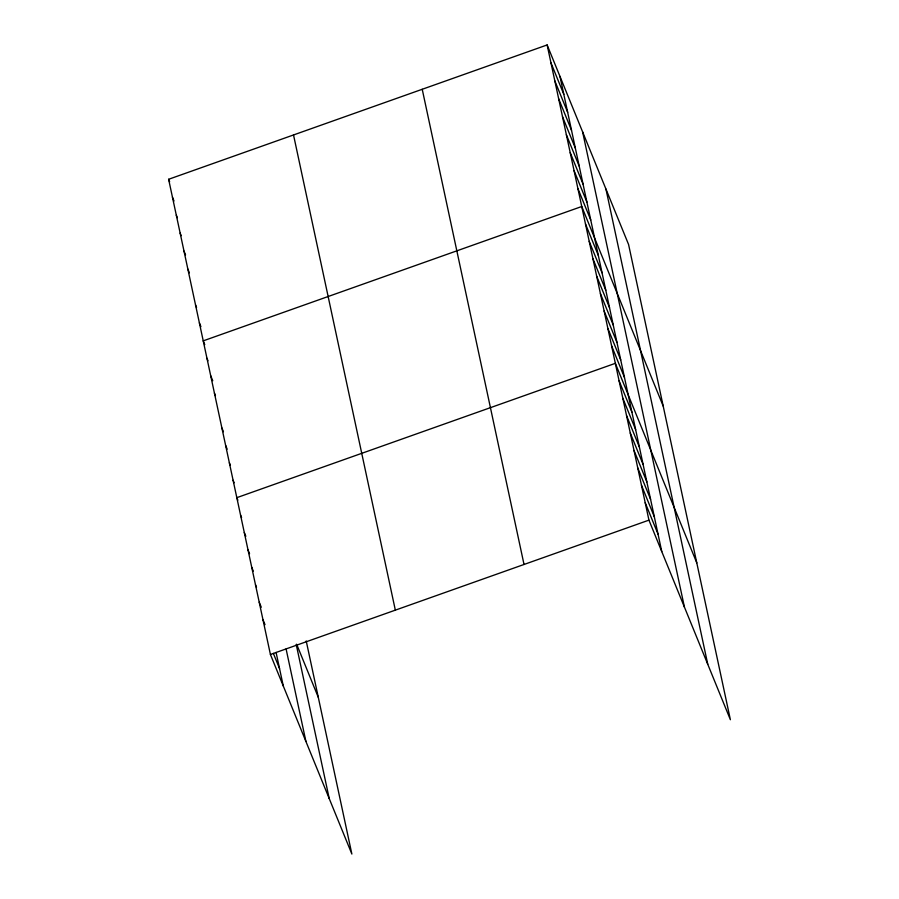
<?xml version="1.0" encoding="UTF-8"?>
<svg xmlns="http://www.w3.org/2000/svg" width="899" height="899" viewBox="0 0 899 899"><rect width="100%" height="100%" fill="white"/><g stroke="black" fill="none" stroke-linecap="round" stroke-linejoin="round"><path stroke-width="1.35" d="M306.211 640.942L351.869 854.05L270.419 654.483L168.619 179.283L547.131 44.95L628.581 244.517L730.381 719.717L648.943 520.139L547.131 44.95M270.419 654.483L648.943 520.139M550.975 62.896L563.819 94.361M554.829 80.854L567.662 112.308M558.672 98.8L571.506 130.265M562.516 116.758L575.36 148.211M566.359 134.704L579.203 166.169M570.213 152.661L583.046 184.115M574.056 170.608L586.89 202.073M577.9 188.565L590.744 220.019M663.192 406.09L581.743 206.512L203.23 340.856L204.77 344.632M585.485 223.941L598.318 255.395M589.216 241.359L602.049 272.824M592.947 258.788L605.78 290.242M596.678 276.207L609.522 307.672M600.408 293.636L613.253 325.09M604.15 311.054L616.984 342.519M607.881 328.483L620.715 359.937M611.612 345.901L624.445 377.366M696.792 562.898L615.343 363.331L236.83 497.664L237.853 500.181M619.074 380.749L631.918 412.214M622.816 398.178L635.649 429.632M626.547 415.596L639.38 447.061M630.278 433.026L643.111 464.48M634.009 450.444L646.853 481.909M637.739 467.873L650.584 499.327M641.481 485.291L654.315 516.756M645.212 502.721L658.046 534.175M168.619 179.283L169.641 181.8M172.462 197.241L174.001 201.016M176.305 215.187L177.328 217.704M180.148 233.144L181.182 235.662M184.003 251.091L185.542 254.867M187.846 269.048L189.386 272.824M195.532 304.952L196.566 307.469M199.387 322.898L200.927 326.674M206.961 358.274L207.984 360.791M210.692 375.703L212.748 380.738M214.423 393.121L215.457 395.639M221.896 427.969L223.435 431.745M225.627 445.398L227.166 449.174M229.357 462.816L230.391 465.334M233.088 480.246L234.122 482.763M296.659 644.28L318.268 697.242M240.561 515.093L241.584 517.61M244.292 532.511L245.832 536.287M248.023 549.941L249.562 553.705M251.754 567.359L253.304 571.135M255.496 584.788L256.518 587.294M259.227 602.206L261.283 607.241M262.957 619.636L265.014 624.659M273.363 653.416L279.533 668.519M605.937 189.048L707.749 664.237M582.608 131.883L684.42 607.083M559.976 76.415L661.776 551.604M422.227 89.282L524.027 564.471M293.524 134.951L395.335 610.151M296.209 644.437L329.225 798.57M286.084 648.932L305.907 741.417M276.083 652.427L283.264 685.937"/></g></svg>
